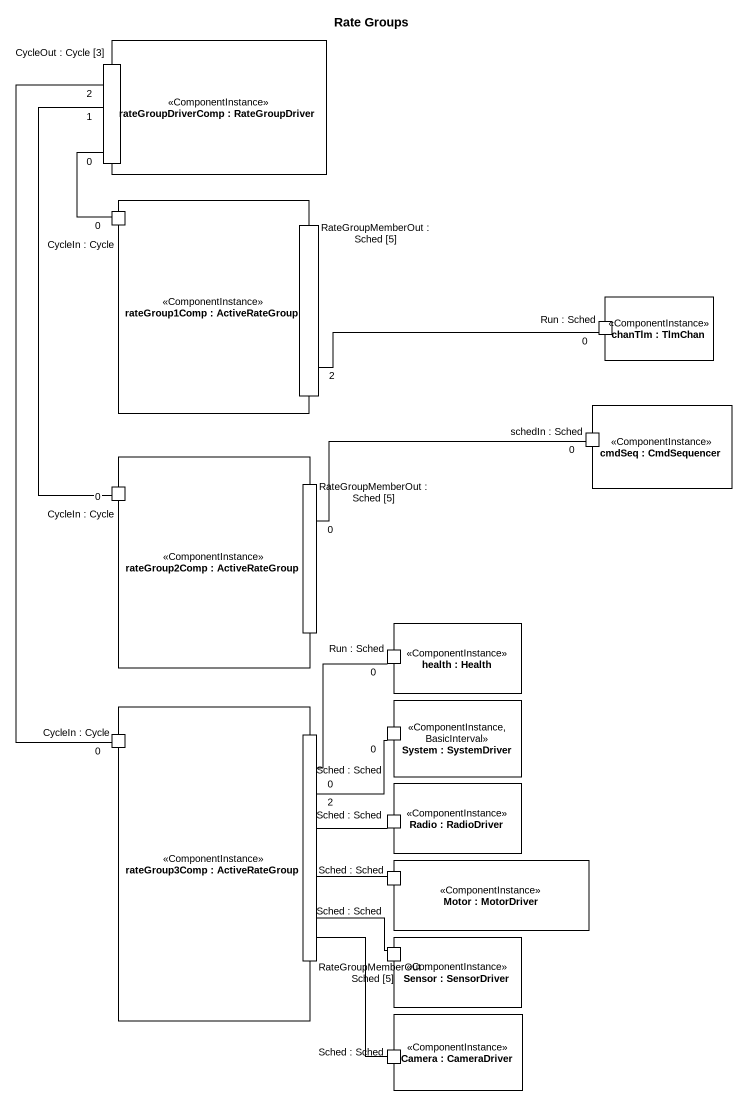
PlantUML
@startuml
title Rate Groups
rectangle "rateGroupDriverComp : RateGroupDriver" as rateGroupDriverComp <<ComponentInstance>> {
  port "CycleOut : Cycle [3]" as CycleOut_Cycle_3
}
rectangle "rateGroup1Comp : ActiveRateGroup" as rateGroup1Comp <<ComponentInstance>> {
  port "CycleIn : Cycle" as CycleIn_Cycle
  port "RateGroupMemberOut : Sched [5]" as RateGroupMemberOut_Sched_5
}
rectangle "chanTlm : TlmChan" as chanTlm <<ComponentInstance>> {
  port "Run : Sched" as Run_Sched
}
rectangle "cmdSeq : CmdSequencer" as cmdSeq <<ComponentInstance>> {
  port "schedIn : Sched" as schedIn_Sched
}
rectangle "rateGroup2Comp : ActiveRateGroup" as rateGroup2Comp <<ComponentInstance>> {
  port "CycleIn : Cycle" as CycleIn_Cycle_2
  port "RateGroupMemberOut : Sched [5]" as RateGroupMemberOut_Sched_5_2
}
rectangle "health : Health" as health <<ComponentInstance>> {
  port "Run : Sched" as Run_Sched_2
}
rectangle "rateGroup3Comp : ActiveRateGroup" as rateGroup3Comp <<ComponentInstance>> {
  port "CycleIn : Cycle" as CycleIn_Cycle_3
  port "RateGroupMemberOut : Sched [5]" as RateGroupMemberOut_Sched_5_3
}
rectangle "System : SystemDriver" as System <<ComponentInstance, BasicInterval>> {
  port "Sched : Sched" as Sched_Sched
}
rectangle "Radio : RadioDriver" as Radio <<ComponentInstance>> {
  port "Sched : Sched" as Sched_Sched_2
}
rectangle "Motor : MotorDriver" as Motor <<ComponentInstance>> {
  port "Sched : Sched" as Sched_Sched_3
}
rectangle "Sensor : SensorDriver" as Sensor <<ComponentInstance>> {
  port "Sched : Sched" as Sched_Sched_4
}
rectangle "Camera : CameraDriver" as Camera <<ComponentInstance>> {
  port "Sched : Sched" as Sched_Sched_5
}
CycleOut_Cycle_3 "0" -- "0" CycleIn_Cycle
CycleOut_Cycle_3 "1" -- "0" CycleIn_Cycle_2
CycleOut_Cycle_3 "2" -- "0" CycleIn_Cycle_3
RateGroupMemberOut_Sched_5 "2" -right- "0" Run_Sched
RateGroupMemberOut_Sched_5_2 "0" -right- "0" schedIn_Sched
RateGroupMemberOut_Sched_5_3 "0" -up- "0" Run_Sched_2
RateGroupMemberOut_Sched_5_3 "2" -up- "0" Sched_Sched
RateGroupMemberOut_Sched_5_3 -right- Sched_Sched_2
RateGroupMemberOut_Sched_5_3 -- Sched_Sched_4
RateGroupMemberOut_Sched_5_3 -- Sched_Sched_5
Sched_Sched_3 -left- RateGroupMemberOut_Sched_5_3
@enduml
